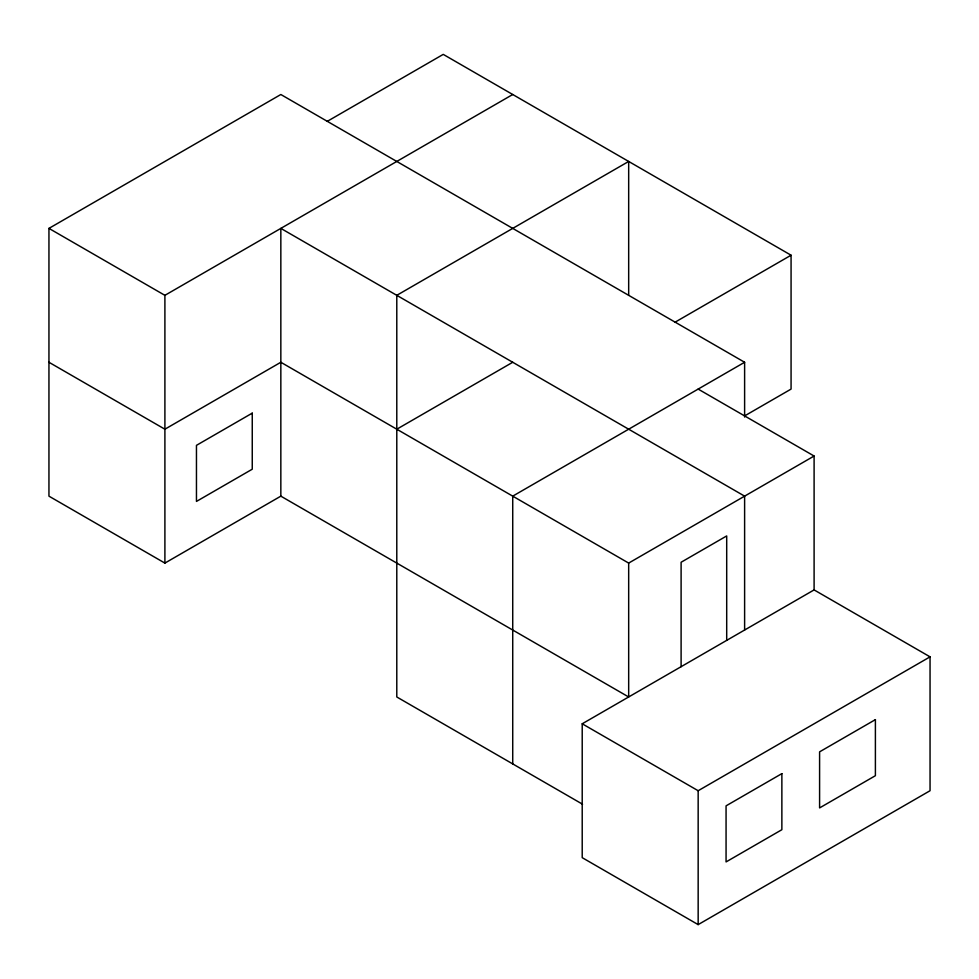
<?xml version="1.0" encoding="UTF-8"?>
<svg xmlns="http://www.w3.org/2000/svg" width="979" height="979" viewBox="0 0 979 979"><rect width="100%" height="100%" fill="white"/><g stroke="black" fill="none" stroke-linecap="round" stroke-linejoin="round"><path stroke-width="1.47" d="M814.1 589.909L930.05 656.848L930.05 790.726L698.162 924.617L582.211 857.665L582.211 723.787L814.1 589.909L814.1 456.03L628.677 563.084L628.677 696.975L280.838 496.157L164.9 563.096L48.95 496.157L48.95 228.388L280.838 94.51L744.615 362.267L744.615 417.042M327.292 121.335L443.242 54.383L791.069 255.213L791.069 389.091L744.958 415.72M48.95 228.388L164.9 295.328L512.727 94.51M396.789 429.206L512.727 362.267M675.131 322.152L791.069 255.213M744.615 362.267L512.727 496.145L512.727 763.914M582.211 723.787L698.162 790.726L930.05 656.848M698.162 389.091L814.1 456.03M628.677 563.084L280.838 362.267L164.9 429.206L48.95 362.267M582.554 804.224L396.789 696.975L396.789 295.328L628.677 161.449L628.677 295.328M744.615 630.035L744.615 496.145L280.838 228.388L280.838 496.157M726.699 640.376L726.699 535.929L681.103 562.252L681.103 666.699M698.162 790.726L698.162 924.617M164.9 295.328L164.9 563.096M252.252 413.138L196.461 445.347L196.461 501.419L252.252 469.21L252.252 413.138M781.866 773.63L726.063 805.852L726.063 861.924L781.866 829.702L781.866 773.63M875.397 719.626L819.594 751.848L819.594 807.92L875.397 775.698L875.397 719.626"/></g></svg>
